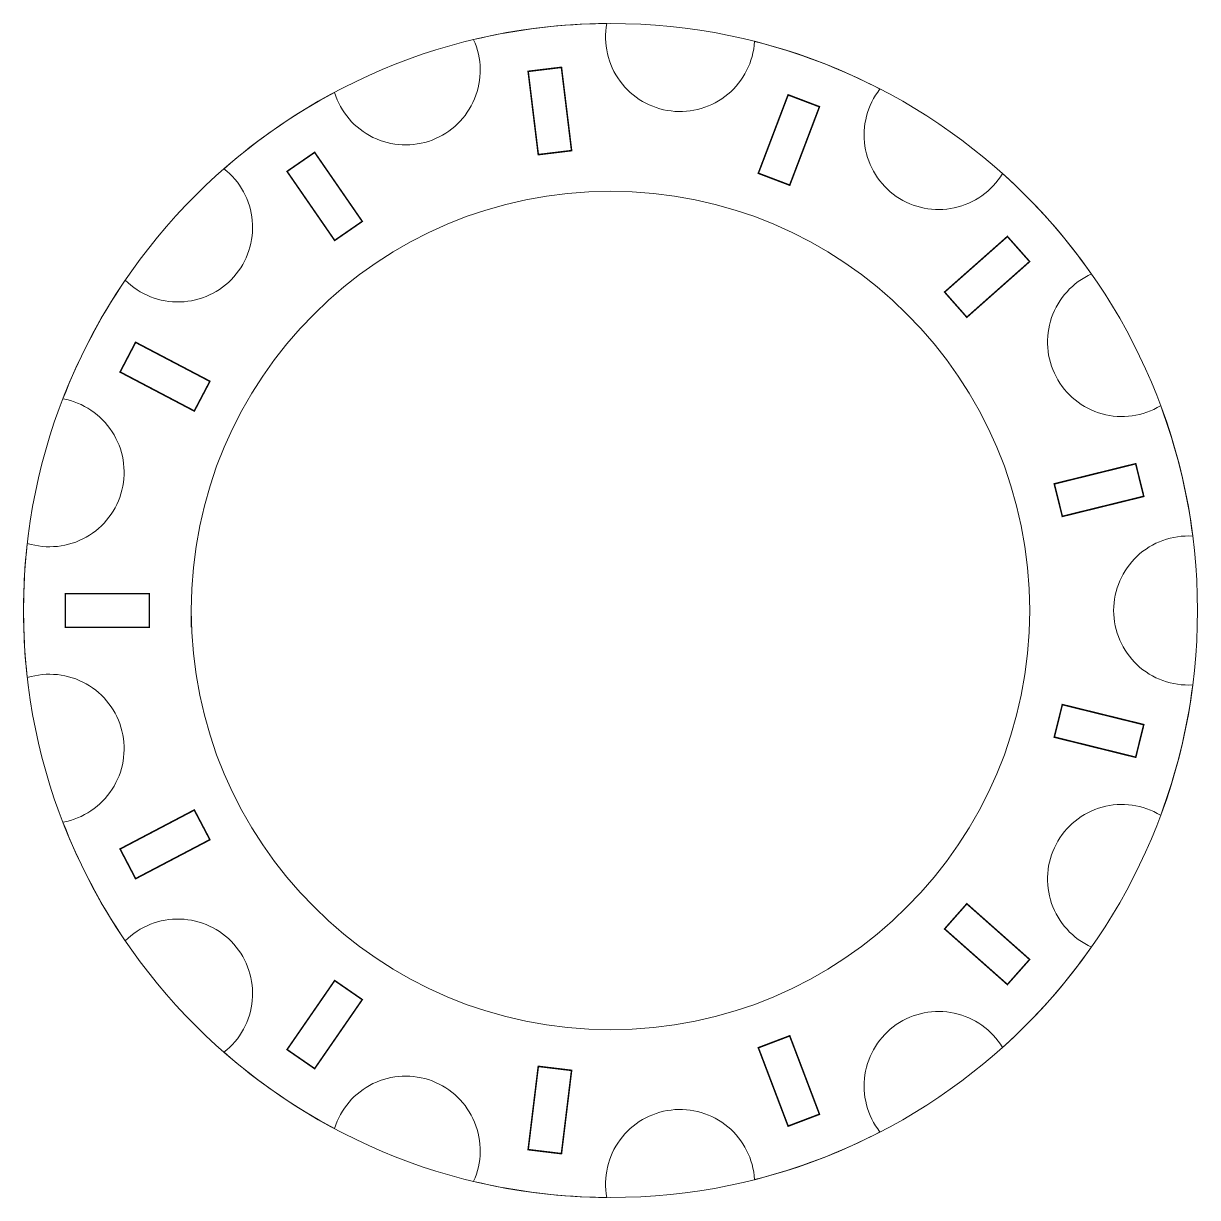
# Model space of a CAD drawing. Header units: millimetres. Extents: x -70 to 70, y -70 to 70.
import ezdxf

# ---------------------------------------------------------------- set-up
doc = ezdxf.new("R2010")
doc.units = ezdxf.units.MM
doc.linetypes.add('K5LT32768', pattern=[0])

msp = doc.modelspace()

# ---------------------------------------------------------------- linework, layer by layer
at = {"color": 7, "linetype": 'K5LT32768', "lineweight": 18}
msp.add_line((-50, -2), (-50, 0), dxfattribs=at)
at = {"color": 7, "linetype": 'K5LT32768', "const_width": 0.18}
for points in [[(-5.85, 64.77), (-4.64, 54.84), (-8.61, 54.36), (-9.82, 64.29)], [(24.92, 60.07), (21.37, 50.72), (17.63, 52.14), (21.18, 61.49)], [(-35.28, 54.63), (-29.6, 46.4), (-32.89, 44.13), (-38.57, 52.36)], [(49.98, 41.61), (42.49, 34.97), (39.84, 37.97), (47.33, 44.6)], [(-56.63, 31.98), (-47.77, 27.33), (-49.63, 23.79), (-58.48, 28.44)], [(63.59, 13.61), (53.88, 11.22), (52.92, 15.1), (62.63, 17.5)], [(-55, -2), (-65, -2), (-65, 2), (-55, 2)], [(62.63, -17.5), (52.92, -15.1), (53.88, -11.22), (63.59, -13.61)], [(-58.48, -28.44), (-49.63, -23.79), (-47.77, -27.33), (-56.63, -31.98)], [(47.33, -44.6), (39.84, -37.97), (42.49, -34.97), (49.98, -41.61)], [(-38.57, -52.36), (-32.89, -44.13), (-29.6, -46.4), (-35.28, -54.63)], [(21.18, -61.49), (17.63, -52.14), (21.37, -50.72), (24.92, -60.07)], [(-9.82, -64.29), (-8.61, -54.36), (-4.64, -54.84), (-5.85, -64.77)]]:
    msp.add_lwpolyline(points, close=True, dxfattribs=at)
at = {"color": 7, "linetype": 'K5LT32768', "lineweight": 18}
for radius in [70, 50]:
    msp.add_circle((0, 0), radius, dxfattribs=at)
for centre, radius, start, end in [((0, 0), 70, 90.3606, 103.4855), ((8.3, 68.39), 8.89, 169.5712, 263.0769), ((-24.43, 64.41), 8.89, 290.7692, 24.2749), ((8.3, 68.39), 8.89, 263.0769, 356.5826), ((0, 0), 70, 62.6683, 75.7932), ((0, 0), 70, 118.053, 131.1778), ((-24.43, 64.41), 8.89, 197.2635, 290.7692), ((39.13, 56.7), 8.89, 141.8789, 235.3846), ((-51.57, 45.68), 8.89, 318.4615, 51.9673), ((39.13, 56.7), 8.89, 235.3846, 328.8903), ((0, 0), 70, 34.976, 48.1009), ((0, 0), 70, 145.7453, 158.8701), ((-51.57, 45.68), 8.89, 224.9558, 318.4615), ((61, 32.02), 8.89, 114.1866, 207.6923), ((61, 32.02), 8.89, 207.6923, 301.198), ((-66.89, 16.49), 8.89, 346.1539, 79.6596), ((0, 0), 70, 7.2837, 20.4086), ((-66.89, 16.49), 8.89, 252.6481, 346.1538), ((68.89, 0), 8.89, 86.4943, 180), ((0, 0), 70, 173.4376, 186.5624), ((68.89, 0), 8.89, 180, 273.5057), ((-66.89, -16.49), 8.89, 13.8462, 107.3519), ((0, 0), 70, 339.5914, 352.7163), ((-66.89, -16.49), 8.89, 280.3404, 13.8461), ((61, -32.02), 8.89, 58.802, 152.3077), ((0, 0), 70, 201.1299, 214.2547), ((61, -32.02), 8.89, 152.3077, 245.8134), ((-51.57, -45.68), 8.89, 41.5385, 135.0442), ((-51.57, -45.68), 8.89, 308.0327, 41.5385), ((0, 0), 70, 311.8991, 325.024), ((39.13, -56.7), 8.89, 31.1097, 124.6154), ((39.13, -56.7), 8.89, 124.6154, 218.1211), ((0, 0), 70, 228.8222, 241.947), ((-24.43, -64.41), 8.89, 69.2308, 162.7365), ((-24.43, -64.41), 8.89, 335.7251, 69.2308), ((8.3, -68.39), 8.89, 96.9231, 190.4288), ((8.3, -68.39), 8.89, 3.4174, 96.9231), ((0, 0), 70, 284.2068, 297.3317), ((0, 0), 70, 256.5145, 269.6394)]:
    msp.add_arc(centre, radius, start, end, dxfattribs=at)

doc.saveas('drawing.dxf')
